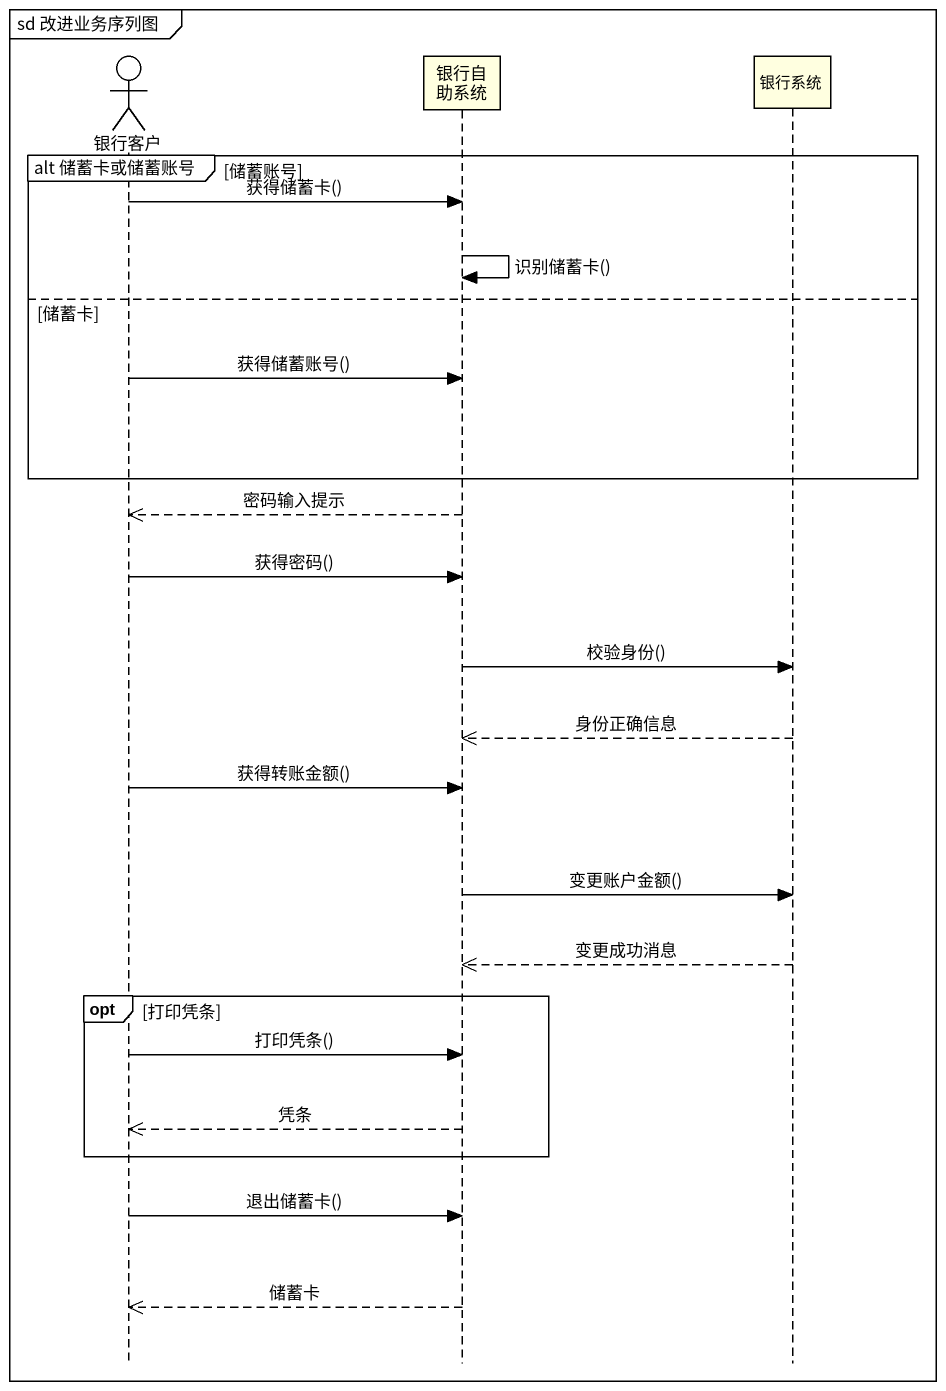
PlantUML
@startuml
mainframe sd 改进业务序列图
hide footbox
actor 银行客户
participant 银行自助系统 #FFFFE0
participant 银行系统 #FFFFE0

group alt 储蓄卡或储蓄账号 [储蓄账号]
  银行客户 -> 银行自助系统 : 获得储蓄卡()
  银行自助系统 -> 银行自助系统 : 识别储蓄卡()
else 储蓄卡
  银行客户 -> 银行自助系统 : 获得储蓄账号()
end
银行自助系统 -->> 银行客户 : 密码输入提示
银行客户 -> 银行自助系统 : 获得密码()
银行自助系统 -> 银行系统 : 校验身份()
银行系统 -->> 银行自助系统 : 身份正确信息
银行客户 -> 银行自助系统 : 获得转账金额()
银行自助系统 -> 银行系统 : 变更账户金额()
银行系统 -->> 银行自助系统 : 变更成功消息
opt 打印凭条
  银行客户 -> 银行自助系统 : 打印凭条()
  银行自助系统 -->> 银行客户 : 凭条
end
银行客户 -> 银行自助系统 : 退出储蓄卡()
银行自助系统 -->> 银行客户 : 储蓄卡
@enduml
